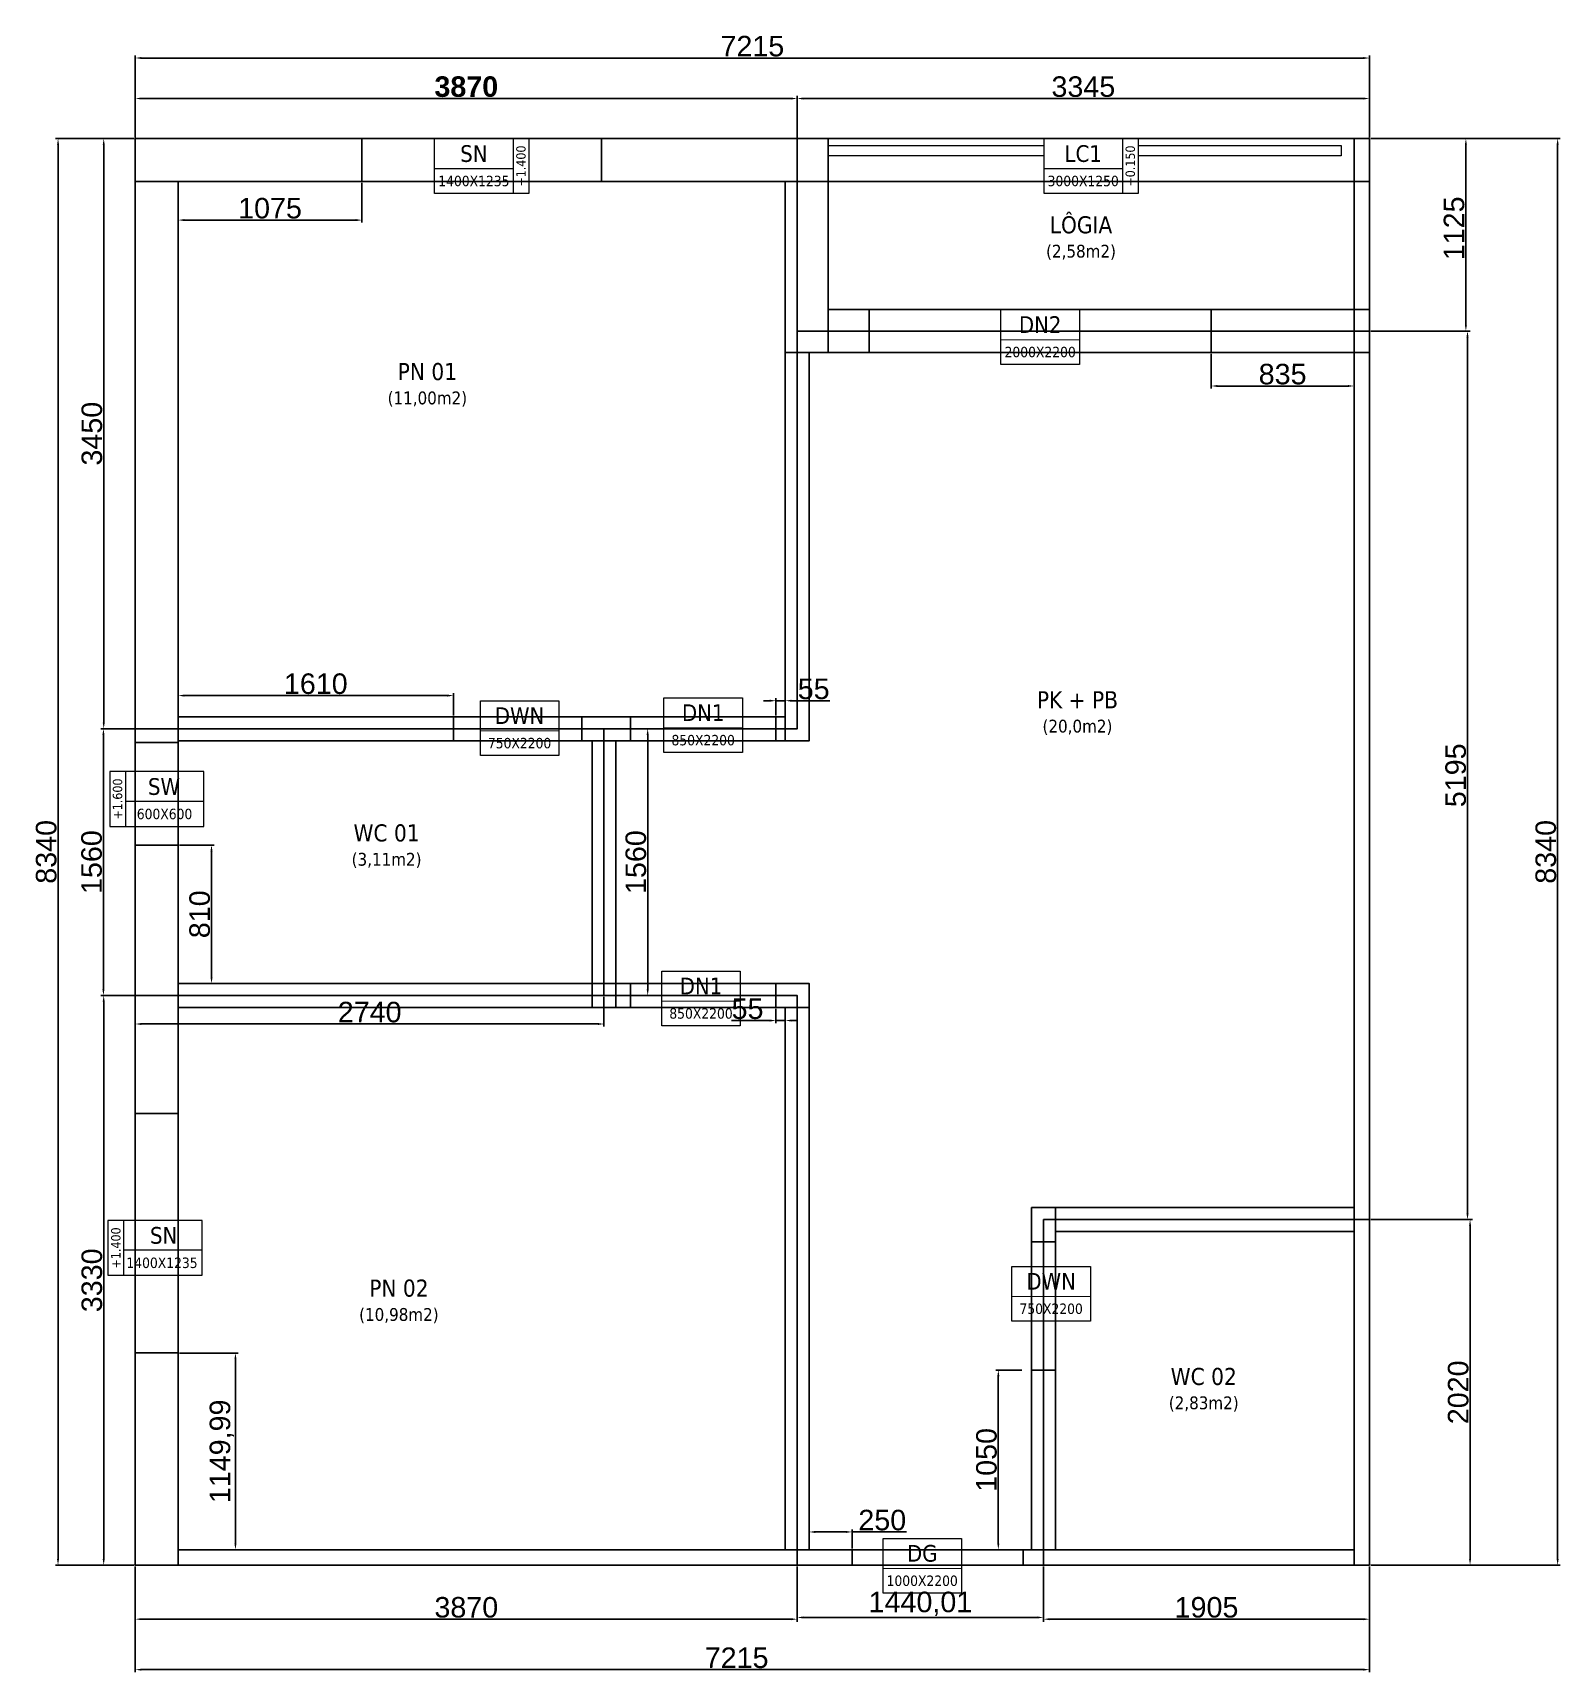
# Model space of a CAD drawing. Header units: millimetres. Extents: x 985 to 9915, y 1800 to 11385.
import ezdxf
from ezdxf.enums import TextEntityAlignment as Align

# ---------------------------------------------------------------- set-up
doc = ezdxf.new("R2010")
doc.units = ezdxf.units.MM
doc.set_wipeout_variables(frame=1)
for name, color, linetype in [('EM_BLOCK_BOUNDARY', 7, 'Continuous'), ('EM_DOOR', 25, 'Continuous'), ('EM_EXTERNAL_WALL_250', 170, 'Continuous'), ('EM_EXTERNAL_WALL_ARABATIC_180', 150, 'Continuous'), ('EM_GLASS_DOOR', 33, 'Continuous'), ('EM_HOLE_AS_WINDOW', 251, 'Continuous'), ('EM_INTERNAL_WALL_140', 91, 'Continuous'), ('EM_ROOM_BOUNDARY', 10, 'Continuous'), ('EM_WINDOW', 4, 'Continuous')]:
    doc.layers.add(name, color=color, linetype=linetype)
for name, color, linetype, lineweight in [('TAC - CUA+LC', 17, 'Continuous', 9), ('TAC - Dim', 250, 'Continuous', 9), ('TAC - Text4', 255, 'Continuous', 30), ('TAC - Thay', 148, 'Continuous', 20)]:
    doc.layers.add(name, color=color, linetype=linetype, lineweight=lineweight)
doc.styles.get("Standard").update_dxf_attribs({"font": 'arial.ttf'})
doc.styles.add('Tahoma', font='tahoma.ttf')
doc.dimstyles.new('ISO-25', dxfattribs={"dimscale": 12, "dimtxt": 10, "dimasz": 3, "dimexe": 1.25, "dimexo": 0.625, "dimtad": 1, "dimtxsty": 'Standard', "dimcen": 2.5, "dimclrt": 7, "dimadec": 0, "dimazin": 0, "dimtfac": 1, "dimtmove": 0, "dimatfit": 3, "dimfxl": 1, "dimarcsym": 0})

# ---------------------------------------------------------------- blocks, each defined once
blk = doc.blocks.new('A$C97ed85b8')
at = {"layer": 'TAC - CUA+LC'}
blk.add_lwpolyline([(0, 1050), (1800, 1050), (1800, 0), (0, 0)], close=True, dxfattribs=at)
blk.add_wipeout([(0, 1050), (1800, 1050), (1800, 0), (0, 0)]).dxf.layer = 'TAC - CUA+LC'
blk.add_lwpolyline([(0, 1050), (1800, 1050), (1800, 0), (0, 0)], close=True, dxfattribs=at)
for points in [[(1500, 1050), (1500, 0)], [(0, 480), (1500, 480)]]:
    blk.add_lwpolyline(points, dxfattribs=at)
blk = doc.blocks.new('*U83')
at = {"color": 4, "ltscale": 50}
blk.add_blockref('A$C97ed85b8', (0, 0), dxfattribs=at)
at = {"layer": 'TAC - CUA+LC', "style": 'Tahoma', "flags": 8}
blk.add_attdef('SYMBOL', text='', height=180, rotation=90, dxfattribs=at).set_placement((1650, 525), align=Align.MIDDLE_CENTER)
for height, p in [(320, (750, 765)), (200, (750, 240))]:
    blk.add_attdef('SYMBOL', text='', height=height, dxfattribs=at).set_placement(p, align=Align.MIDDLE_CENTER)
blk = doc.blocks.new('A$C28b8b265')
at = {"layer": 'TAC - CUA+LC'}
blk.add_lwpolyline([(0, 1050), (1500, 1050), (1500, 0), (0, 0)], close=True, dxfattribs=at)
blk.add_wipeout([(0, 1050), (1500, 1050), (1500, 0), (0, 0)]).dxf.layer = 'TAC - CUA+LC'
blk.add_lwpolyline([(0, 1050), (1500, 1050), (1500, 0), (0, 0)], close=True, dxfattribs=at)
blk.add_lwpolyline([(0, 480), (1500, 475)], dxfattribs=at)
blk = doc.blocks.new('*U84')
at = {"color": 4, "ltscale": 50}
blk.add_blockref('A$C28b8b265', (0, 0), dxfattribs=at)
at = {"layer": 'TAC - CUA+LC', "style": 'Tahoma', "flags": 8}
for height, p in [(320, (750, 765)), (200, (750, 240))]:
    blk.add_attdef('SYMBOL', text='', height=height, dxfattribs=at).set_placement(p, align=Align.MIDDLE_CENTER)
blk = doc.blocks.new('*D85')
at = {"layer": 'Defpoints', "color": 0, "transparency": 16777216}
for p in [(5454.6, 11000.8), (1584.6, 10766.3), (5454.6, 10766.3)]:
    blk.add_point(p, dxfattribs=at)
at = {"layer": 'TAC - Dim', "color": 0, "lineweight": -2, "transparency": 16777216}
for p, q in [((1584.6, 10773.8), (1584.6, 11015.8)), ((1620.6, 11000.8), (5418.6, 11000.8)), ((5454.6, 10773.8), (5454.6, 11015.8))]:
    blk.add_line(p, q, dxfattribs=at)
at = {"layer": 'TAC - Dim', "color": 0, "transparency": 16777216}
for points in [[(1620.6, 11006.8), (1620.6, 10994.8), (1584.6, 11000.8)], [(5418.6, 11006.8), (5418.6, 10994.8), (5454.6, 11000.8)]]:
    blk.add_solid(points, dxfattribs=at)
at = {"layer": 'TAC - Dim', "color": 7, "transparency": 16777216, "insert": (3519.6, 11069.6), "char_height": 120, "attachment_point": 5}
blk.add_mtext('{\\fArial|b1|i0|c0|p34;3870}', dxfattribs=at)
blk = doc.blocks.new('*D86')
at = {"layer": 'Defpoints', "color": 0, "transparency": 16777216}
for p in [(5454.6, 11000.8), (5454.6, 10766.3), (8799.6, 10766.3)]:
    blk.add_point(p, dxfattribs=at)
at = {"layer": 'TAC - Dim', "color": 0, "lineweight": -2, "transparency": 16777216}
for p, q in [((5454.6, 10773.8), (5454.6, 11015.8)), ((8763.6, 11000.8), (5490.6, 11000.8)), ((8799.6, 10773.8), (8799.6, 11015.8))]:
    blk.add_line(p, q, dxfattribs=at)
at = {"layer": 'TAC - Dim', "color": 0, "transparency": 16777216}
for points in [[(5490.6, 11006.8), (5490.6, 10994.8), (5454.6, 11000.8)], [(8763.6, 11006.8), (8763.6, 10994.8), (8799.6, 11000.8)]]:
    blk.add_solid(points, dxfattribs=at)
at = {"layer": 'TAC - Dim', "color": 7, "transparency": 16777216, "insert": (7127.1, 11069.6), "char_height": 120, "attachment_point": 5, "rotation": 0}
blk.add_mtext('3345', dxfattribs=at)
blk = doc.blocks.new('*D87')
at = {"layer": 'Defpoints', "color": 0, "transparency": 16777216}
for p in [(1584.6, 10766.3), (1399.8, 7316.3), (1584.6, 7316.3)]:
    blk.add_point(p, dxfattribs=at)
at = {"layer": 'TAC - Dim', "color": 0, "lineweight": -2, "transparency": 16777216}
for p, q in [((1577.1, 10766.3), (1384.8, 10766.3)), ((1399.8, 10730.3), (1399.8, 7352.3)), ((1577.1, 7316.3), (1384.8, 7316.3))]:
    blk.add_line(p, q, dxfattribs=at)
at = {"layer": 'TAC - Dim', "color": 0, "transparency": 16777216}
for points in [[(1393.8, 10730.3), (1405.8, 10730.3), (1399.8, 10766.3)], [(1393.8, 7352.3), (1405.8, 7352.3), (1399.8, 7316.3)]]:
    blk.add_solid(points, dxfattribs=at)
at = {"layer": 'TAC - Dim', "color": 7, "transparency": 16777216, "insert": (1331, 9041.3), "char_height": 120, "attachment_point": 5, "rotation": 90}
blk.add_mtext('3450', dxfattribs=at)
blk = doc.blocks.new('*D88')
at = {"layer": 'Defpoints', "color": 0, "transparency": 16777216}
for p in [(8799.6, 11237.6), (1584.6, 10766.3), (8799.6, 10766.3)]:
    blk.add_point(p, dxfattribs=at)
at = {"layer": 'TAC - Dim', "color": 0, "lineweight": -2, "transparency": 16777216}
for p, q in [((1584.6, 10773.8), (1584.6, 11252.6)), ((1620.6, 11237.6), (8763.6, 11237.6)), ((8799.6, 10773.8), (8799.6, 11252.6))]:
    blk.add_line(p, q, dxfattribs=at)
at = {"layer": 'TAC - Dim', "color": 0, "transparency": 16777216}
for points in [[(1620.6, 11243.6), (1620.6, 11231.6), (1584.6, 11237.6)], [(8763.6, 11243.6), (8763.6, 11231.6), (8799.6, 11237.6)]]:
    blk.add_solid(points, dxfattribs=at)
at = {"layer": 'TAC - Dim', "color": 7, "transparency": 16777216, "insert": (5192.1, 11306.4), "char_height": 120, "attachment_point": 5}
blk.add_mtext('7215', dxfattribs=at)
blk = doc.blocks.new('*D89')
at = {"layer": 'Defpoints', "color": 0, "transparency": 16777216}
for p in [(1584.6, 7316.3), (1398.1, 5756.3), (1584.6, 5756.3)]:
    blk.add_point(p, dxfattribs=at)
at = {"layer": 'TAC - Dim', "color": 0, "lineweight": -2, "transparency": 16777216}
for p, q in [((1577.1, 7316.3), (1383.1, 7316.3)), ((1398.1, 7280.3), (1398.1, 5792.3)), ((1577.1, 5756.3), (1383.1, 5756.3))]:
    blk.add_line(p, q, dxfattribs=at)
at = {"layer": 'TAC - Dim', "color": 0, "transparency": 16777216}
for points in [[(1392.1, 7280.3), (1404.1, 7280.3), (1398.1, 7316.3)], [(1392.1, 5792.3), (1404.1, 5792.3), (1398.1, 5756.3)]]:
    blk.add_solid(points, dxfattribs=at)
at = {"layer": 'TAC - Dim', "color": 7, "transparency": 16777216, "insert": (1329.3, 6536.3), "char_height": 120, "attachment_point": 5, "rotation": 90}
blk.add_mtext('1560', dxfattribs=at)
blk = doc.blocks.new('*D90')
at = {"layer": 'Defpoints', "color": 0, "transparency": 16777216}
for p in [(1584.6, 5756.3), (1399.7, 2426.3), (1584.6, 2426.3)]:
    blk.add_point(p, dxfattribs=at)
at = {"layer": 'TAC - Dim', "color": 0, "lineweight": -2, "transparency": 16777216}
for p, q in [((1577.1, 5756.3), (1384.7, 5756.3)), ((1399.7, 5720.3), (1399.7, 2462.3)), ((1577.1, 2426.3), (1384.7, 2426.3))]:
    blk.add_line(p, q, dxfattribs=at)
at = {"layer": 'TAC - Dim', "color": 0, "transparency": 16777216}
for points in [[(1393.7, 5720.3), (1405.7, 5720.3), (1399.7, 5756.3)], [(1393.7, 2462.3), (1405.7, 2462.3), (1399.7, 2426.3)]]:
    blk.add_solid(points, dxfattribs=at)
at = {"layer": 'TAC - Dim', "color": 7, "transparency": 16777216, "insert": (1330.9, 4091.3), "char_height": 120, "attachment_point": 5, "rotation": 90}
blk.add_mtext('3330', dxfattribs=at)
blk = doc.blocks.new('*D91')
at = {"layer": 'Defpoints', "color": 0, "transparency": 16777216}
for p in [(1132.7, 10766.3), (1584.6, 10766.3), (1584.6, 2426.3)]:
    blk.add_point(p, dxfattribs=at)
at = {"layer": 'TAC - Dim', "color": 0, "lineweight": -2, "transparency": 16777216}
for p, q in [((1577.1, 10766.3), (1117.7, 10766.3)), ((1132.7, 2462.3), (1132.7, 10730.3)), ((1577.1, 2426.3), (1117.7, 2426.3))]:
    blk.add_line(p, q, dxfattribs=at)
at = {"layer": 'TAC - Dim', "color": 0, "transparency": 16777216}
for points in [[(1126.7, 10730.3), (1138.7, 10730.3), (1132.7, 10766.3)], [(1126.7, 2462.3), (1138.7, 2462.3), (1132.7, 2426.3)]]:
    blk.add_solid(points, dxfattribs=at)
at = {"layer": 'TAC - Dim', "color": 7, "transparency": 16777216, "insert": (1063.9, 6596.3), "char_height": 120, "attachment_point": 5, "rotation": 90}
blk.add_mtext('8340', dxfattribs=at)
blk = doc.blocks.new('*D97')
at = {"layer": 'Defpoints', "color": 0, "transparency": 16777216}
for p in [(8889.6, 9641.3), (9372.9, 9641.3), (8889.6, 4446.3)]:
    blk.add_point(p, dxfattribs=at)
at = {"layer": 'TAC - Dim', "color": 0, "lineweight": -2, "transparency": 16777216}
for p, q in [((8897.1, 9641.3), (9387.9, 9641.3)), ((9372.9, 4482.3), (9372.9, 9605.3)), ((8897.1, 4446.3), (9387.9, 4446.3))]:
    blk.add_line(p, q, dxfattribs=at)
at = {"layer": 'TAC - Dim', "color": 0, "transparency": 16777216}
for points in [[(9366.9, 9605.3), (9378.9, 9605.3), (9372.9, 9641.3)], [(9366.9, 4482.3), (9378.9, 4482.3), (9372.9, 4446.3)]]:
    blk.add_solid(points, dxfattribs=at)
at = {"layer": 'TAC - Dim', "color": 7, "transparency": 16777216, "insert": (9304.2, 7043.8), "char_height": 120, "attachment_point": 5, "rotation": 90}
blk.add_mtext('5195', dxfattribs=at)
blk = doc.blocks.new('*D98')
at = {"layer": 'Defpoints', "color": 0, "transparency": 16777216}
for p in [(8799.6, 10766.3), (9363.5, 10766.3), (8799.6, 9641.3)]:
    blk.add_point(p, dxfattribs=at)
at = {"layer": 'TAC - Dim', "color": 0, "lineweight": -2, "transparency": 16777216}
for p, q in [((8807.1, 10766.3), (9378.5, 10766.3)), ((9363.5, 9677.3), (9363.5, 10730.3)), ((8807.1, 9641.3), (9378.5, 9641.3))]:
    blk.add_line(p, q, dxfattribs=at)
at = {"layer": 'TAC - Dim', "color": 0, "transparency": 16777216}
for points in [[(9357.5, 10730.3), (9369.5, 10730.3), (9363.5, 10766.3)], [(9357.5, 9677.3), (9369.5, 9677.3), (9363.5, 9641.3)]]:
    blk.add_solid(points, dxfattribs=at)
at = {"layer": 'TAC - Dim', "color": 7, "transparency": 16777216, "insert": (9294.7, 10241.7), "char_height": 120, "attachment_point": 5, "rotation": 90}
blk.add_mtext('1125', dxfattribs=at)
blk = doc.blocks.new('*D100')
at = {"layer": 'Defpoints', "color": 0, "transparency": 16777216}
for p in [(1584.6, 2426.3), (8799.6, 2426.3), (8799.6, 1815)]:
    blk.add_point(p, dxfattribs=at)
at = {"layer": 'TAC - Dim', "color": 0, "lineweight": -2, "transparency": 16777216}
for p, q in [((1584.6, 2418.8), (1584.6, 1800)), ((8799.6, 2418.8), (8799.6, 1800)), ((1620.6, 1815), (8763.6, 1815))]:
    blk.add_line(p, q, dxfattribs=at)
at = {"layer": 'TAC - Dim', "color": 0, "transparency": 16777216}
for points in [[(1620.6, 1821), (1620.6, 1809), (1584.6, 1815)], [(8763.6, 1821), (8763.6, 1809), (8799.6, 1815)]]:
    blk.add_solid(points, dxfattribs=at)
at = {"layer": 'TAC - Dim', "color": 7, "transparency": 16777216, "insert": (5100, 1883.8), "char_height": 120, "attachment_point": 5}
blk.add_mtext('7215', dxfattribs=at)
blk = doc.blocks.new('*D101')
at = {"layer": 'Defpoints', "color": 0, "transparency": 16777216}
for p in [(1584.6, 2426.3), (5454.6, 2426.3), (5454.6, 2110)]:
    blk.add_point(p, dxfattribs=at)
at = {"layer": 'TAC - Dim', "color": 0, "lineweight": -2, "transparency": 16777216}
for p, q in [((1584.6, 2418.8), (1584.6, 2095)), ((5454.6, 2418.8), (5454.6, 2095)), ((1620.6, 2110), (5418.6, 2110))]:
    blk.add_line(p, q, dxfattribs=at)
at = {"layer": 'TAC - Dim', "color": 0, "transparency": 16777216}
for points in [[(1620.6, 2116), (1620.6, 2104), (1584.6, 2110)], [(5418.6, 2116), (5418.6, 2104), (5454.6, 2110)]]:
    blk.add_solid(points, dxfattribs=at)
at = {"layer": 'TAC - Dim', "color": 7, "transparency": 16777216, "insert": (3519.6, 2178.8), "char_height": 120, "attachment_point": 5}
blk.add_mtext('3870', dxfattribs=at)
blk = doc.blocks.new('*D102')
at = {"layer": 'Defpoints', "color": 0, "transparency": 16777216}
for p in [(5454.6, 2426.3), (6894.6, 2426.3), (6894.6, 2120)]:
    blk.add_point(p, dxfattribs=at)
at = {"layer": 'TAC - Dim', "color": 0, "lineweight": -2, "transparency": 16777216}
for p, q in [((5454.6, 2418.8), (5454.6, 2105)), ((6894.6, 2418.8), (6894.6, 2105)), ((5490.6, 2120), (6858.6, 2120))]:
    blk.add_line(p, q, dxfattribs=at)
at = {"layer": 'TAC - Dim', "color": 0, "transparency": 16777216}
for points in [[(5490.6, 2126), (5490.6, 2114), (5454.6, 2120)], [(6858.6, 2126), (6858.6, 2114), (6894.6, 2120)]]:
    blk.add_solid(points, dxfattribs=at)
at = {"layer": 'TAC - Dim', "color": 7, "transparency": 16777216, "insert": (6174.6, 2199.6), "char_height": 120, "attachment_point": 5, "rotation": 0.0004}
blk.add_mtext('1440,01', dxfattribs=at)
blk = doc.blocks.new('*D103')
at = {"layer": 'Defpoints', "color": 0, "transparency": 16777216}
for p in [(6894.6, 2426.3), (8799.6, 2426.3), (8799.6, 2110)]:
    blk.add_point(p, dxfattribs=at)
at = {"layer": 'TAC - Dim', "color": 0, "lineweight": -2, "transparency": 16777216}
for p, q in [((6894.6, 2418.8), (6894.6, 2095)), ((8799.6, 2418.8), (8799.6, 2095)), ((6930.6, 2110), (8763.6, 2110))]:
    blk.add_line(p, q, dxfattribs=at)
at = {"layer": 'TAC - Dim', "color": 0, "transparency": 16777216}
for points in [[(6930.6, 2116), (6930.6, 2104), (6894.6, 2110)], [(8763.6, 2116), (8763.6, 2104), (8799.6, 2110)]]:
    blk.add_solid(points, dxfattribs=at)
at = {"layer": 'TAC - Dim', "color": 7, "transparency": 16777216, "insert": (7847.1, 2178.8), "char_height": 120, "attachment_point": 5}
blk.add_mtext('1905', dxfattribs=at)
blk = doc.blocks.new('*D104')
at = {"layer": 'Defpoints', "color": 0, "transparency": 16777216}
for p in [(1584.6, 5756.3), (4324.6, 5756.3), (4324.6, 5590)]:
    blk.add_point(p, dxfattribs=at)
at = {"layer": 'TAC - Dim', "color": 0, "lineweight": -2, "transparency": 16777216}
for p, q in [((1584.6, 5748.8), (1584.6, 5575)), ((4324.6, 5748.8), (4324.6, 5575)), ((1620.6, 5590), (4288.6, 5590))]:
    blk.add_line(p, q, dxfattribs=at)
at = {"layer": 'TAC - Dim', "color": 0, "transparency": 16777216}
for points in [[(1620.6, 5596), (1620.6, 5584), (1584.6, 5590)], [(4288.6, 5596), (4288.6, 5584), (4324.6, 5590)]]:
    blk.add_solid(points, dxfattribs=at)
at = {"layer": 'TAC - Dim', "color": 7, "transparency": 16777216, "insert": (2954.6, 5658.8), "char_height": 120, "attachment_point": 5}
blk.add_mtext('2740', dxfattribs=at)
blk = doc.blocks.new('*D105')
at = {"layer": 'Defpoints', "color": 0, "transparency": 16777216}
for p in [(4330, 7316.3), (4330, 5756.3), (4580, 5756.3)]:
    blk.add_point(p, dxfattribs=at)
at = {"layer": 'TAC - Dim', "color": 0, "lineweight": -2, "transparency": 16777216}
for p, q in [((4337.5, 7316.3), (4595, 7316.3)), ((4580, 7280.3), (4580, 5792.3)), ((4337.5, 5756.3), (4595, 5756.3))]:
    blk.add_line(p, q, dxfattribs=at)
at = {"layer": 'TAC - Dim', "color": 0, "transparency": 16777216}
for points in [[(4574, 7280.3), (4586, 7280.3), (4580, 7316.3)], [(4574, 5792.3), (4586, 5792.3), (4580, 5756.3)]]:
    blk.add_solid(points, dxfattribs=at)
at = {"layer": 'TAC - Dim', "color": 7, "transparency": 16777216, "insert": (4511.2, 6536.3), "char_height": 120, "attachment_point": 5, "rotation": 90}
blk.add_mtext('1560', dxfattribs=at)
blk = doc.blocks.new('*D106')
at = {"layer": 'Defpoints', "color": 0, "transparency": 16777216}
for p in [(1834.6, 6636.3), (1834.6, 5826.3), (2030, 5826.3)]:
    blk.add_point(p, dxfattribs=at)
at = {"layer": 'TAC - Dim', "color": 0, "lineweight": -2, "transparency": 16777216}
for p, q in [((1842.1, 6636.3), (2045, 6636.3)), ((2030, 6600.3), (2030, 5862.3)), ((1842.1, 5826.3), (2045, 5826.3))]:
    blk.add_line(p, q, dxfattribs=at)
at = {"layer": 'TAC - Dim', "color": 0, "transparency": 16777216}
for points in [[(2024, 6600.3), (2036, 6600.3), (2030, 6636.3)], [(2024, 5862.3), (2036, 5862.3), (2030, 5826.3)]]:
    blk.add_solid(points, dxfattribs=at)
at = {"layer": 'TAC - Dim', "color": 7, "transparency": 16777216, "insert": (1961.2, 6231.3), "char_height": 120, "attachment_point": 5, "rotation": 90}
blk.add_mtext('810', dxfattribs=at)
blk = doc.blocks.new('*D107')
at = {"layer": 'Defpoints', "color": 0, "transparency": 16777216}
for p in [(1834.6, 10516.3), (2909.6, 10516.3), (1834.6, 10290)]:
    blk.add_point(p, dxfattribs=at)
at = {"layer": 'TAC - Dim', "color": 0, "lineweight": -2, "transparency": 16777216}
for p, q in [((1834.6, 10508.8), (1834.6, 10275)), ((2909.6, 10508.8), (2909.6, 10275)), ((2873.6, 10290), (1870.6, 10290))]:
    blk.add_line(p, q, dxfattribs=at)
at = {"layer": 'TAC - Dim', "color": 0, "transparency": 16777216}
for points in [[(1870.6, 10296), (1870.6, 10284), (1834.6, 10290)], [(2873.6, 10296), (2873.6, 10284), (2909.6, 10290)]]:
    blk.add_solid(points, dxfattribs=at)
at = {"layer": 'TAC - Dim', "color": 7, "transparency": 16777216, "insert": (2372.1, 10358.8), "char_height": 120, "attachment_point": 5}
blk.add_mtext('1075', dxfattribs=at)
blk = doc.blocks.new('*D108')
at = {"layer": 'Defpoints', "color": 0, "transparency": 16777216}
for p in [(7874.6, 9516.3), (8709.6, 9516.3), (8709.6, 9320)]:
    blk.add_point(p, dxfattribs=at)
at = {"layer": 'TAC - Dim', "color": 0, "lineweight": -2, "transparency": 16777216}
for p, q in [((7874.6, 9508.8), (7874.6, 9305)), ((8709.6, 9508.8), (8709.6, 9305)), ((7910.6, 9320), (8673.6, 9320))]:
    blk.add_line(p, q, dxfattribs=at)
at = {"layer": 'TAC - Dim', "color": 0, "transparency": 16777216}
for points in [[(7910.6, 9326), (7910.6, 9314), (7874.6, 9320)], [(8673.6, 9326), (8673.6, 9314), (8709.6, 9320)]]:
    blk.add_solid(points, dxfattribs=at)
at = {"layer": 'TAC - Dim', "color": 7, "transparency": 16777216, "insert": (8292.1, 9388.8), "char_height": 120, "attachment_point": 5}
blk.add_mtext('835', dxfattribs=at)
blk = doc.blocks.new('*D109')
at = {"layer": 'Defpoints', "color": 0, "transparency": 16777216}
for p in [(5384.6, 7480), (5329.6, 7386.3), (5384.6, 7386.3)]:
    blk.add_point(p, dxfattribs=at)
at = {"layer": 'TAC - Dim', "color": 0, "lineweight": -2, "transparency": 16777216}
for p, q in [((5293.6, 7480), (5257.6, 7480)), ((5329.6, 7393.8), (5329.6, 7495)), ((5329.6, 7480), (5384.6, 7480)), ((5384.6, 7393.8), (5384.6, 7495)), ((5420.6, 7480), (5644.4, 7480))]:
    blk.add_line(p, q, dxfattribs=at)
at = {"layer": 'TAC - Dim', "color": 0, "transparency": 16777216}
for points in [[(5293.6, 7486), (5293.6, 7474), (5329.6, 7480)], [(5420.6, 7486), (5420.6, 7474), (5384.6, 7480)]]:
    blk.add_solid(points, dxfattribs=at)
at = {"layer": 'TAC - Dim', "color": 7, "transparency": 16777216, "insert": (5550.5, 7548.5), "char_height": 120, "attachment_point": 5}
blk.add_mtext('55', dxfattribs=at)
blk = doc.blocks.new('*D110')
at = {"layer": 'Defpoints', "color": 0, "transparency": 16777216}
for p in [(3444.6, 7510), (1834.6, 7386.3), (3444.6, 7386.3)]:
    blk.add_point(p, dxfattribs=at)
at = {"layer": 'TAC - Dim', "color": 0, "lineweight": -2, "transparency": 16777216}
for p, q in [((1834.6, 7393.8), (1834.6, 7525)), ((1870.6, 7510), (3408.6, 7510)), ((3444.6, 7393.8), (3444.6, 7525))]:
    blk.add_line(p, q, dxfattribs=at)
at = {"layer": 'TAC - Dim', "color": 0, "transparency": 16777216}
for points in [[(1870.6, 7516), (1870.6, 7504), (1834.6, 7510)], [(3408.6, 7516), (3408.6, 7504), (3444.6, 7510)]]:
    blk.add_solid(points, dxfattribs=at)
at = {"layer": 'TAC - Dim', "color": 7, "transparency": 16777216, "insert": (2639.6, 7578.8), "char_height": 120, "attachment_point": 5}
blk.add_mtext('1610', dxfattribs=at)
blk = doc.blocks.new('*D111')
at = {"layer": 'Defpoints', "color": 0, "transparency": 16777216}
for p in [(5329.6, 5686.3), (5384.6, 5686.3), (5329.6, 5610)]:
    blk.add_point(p, dxfattribs=at)
at = {"layer": 'TAC - Dim', "color": 0, "lineweight": -2, "transparency": 16777216}
for p, q in [((5329.6, 5678.8), (5329.6, 5595)), ((5384.6, 5678.8), (5384.6, 5595)), ((5293.6, 5610), (5069.8, 5610)), ((5384.6, 5610), (5329.6, 5610)), ((5420.6, 5610), (5456.6, 5610))]:
    blk.add_line(p, q, dxfattribs=at)
at = {"layer": 'TAC - Dim', "color": 0, "transparency": 16777216}
for points in [[(5293.6, 5616), (5293.6, 5604), (5329.6, 5610)], [(5420.6, 5616), (5420.6, 5604), (5384.6, 5610)]]:
    blk.add_solid(points, dxfattribs=at)
at = {"layer": 'TAC - Dim', "color": 7, "transparency": 16777216, "insert": (5163.7, 5678.5), "char_height": 120, "attachment_point": 5}
blk.add_mtext('55', dxfattribs=at)
blk = doc.blocks.new('*D112')
at = {"layer": 'Defpoints', "color": 0, "transparency": 16777216}
for p in [(5774.6, 2620), (5524.6, 2516.3), (5774.6, 2516.3)]:
    blk.add_point(p, dxfattribs=at)
at = {"layer": 'TAC - Dim', "color": 0, "lineweight": -2, "transparency": 16777216}
for p, q in [((5524.6, 2523.8), (5524.6, 2635)), ((5560.6, 2620), (5738.6, 2620)), ((5774.6, 2523.8), (5774.6, 2635)), ((5774.6, 2620), (6092.4, 2620))]:
    blk.add_line(p, q, dxfattribs=at)
at = {"layer": 'TAC - Dim', "color": 0, "transparency": 16777216}
for points in [[(5560.6, 2626), (5560.6, 2614), (5524.6, 2620)], [(5738.6, 2626), (5738.6, 2614), (5774.6, 2620)]]:
    blk.add_solid(points, dxfattribs=at)
at = {"layer": 'TAC - Dim', "color": 7, "transparency": 16777216, "insert": (5951.5, 2688.8), "char_height": 120, "attachment_point": 5}
blk.add_mtext('250', dxfattribs=at)
blk = doc.blocks.new('*D113')
at = {"layer": 'Defpoints', "color": 0, "transparency": 16777216}
for p in [(6630, 3566.3), (6774.6, 3566.3), (6774.6, 2516.3)]:
    blk.add_point(p, dxfattribs=at)
at = {"layer": 'TAC - Dim', "color": 0, "lineweight": -2, "transparency": 16777216}
for p, q in [((6767.1, 3566.3), (6615, 3566.3)), ((6630, 2552.3), (6630, 3530.3)), ((6767.1, 2516.3), (6615, 2516.3))]:
    blk.add_line(p, q, dxfattribs=at)
at = {"layer": 'TAC - Dim', "color": 0, "transparency": 16777216}
for points in [[(6624, 3530.3), (6636, 3530.3), (6630, 3566.3)], [(6624, 2552.3), (6636, 2552.3), (6630, 2516.3)]]:
    blk.add_solid(points, dxfattribs=at)
at = {"layer": 'TAC - Dim', "color": 7, "transparency": 16777216, "insert": (6561.2, 3041.3), "char_height": 120, "attachment_point": 5, "rotation": 90}
blk.add_mtext('1050', dxfattribs=at)
blk = doc.blocks.new('*D115')
at = {"layer": 'Defpoints', "color": 0, "transparency": 16777216}
for p in [(1834.6, 3666.3), (2170, 3666.3), (1834.6, 2516.3)]:
    blk.add_point(p, dxfattribs=at)
at = {"layer": 'TAC - Dim', "color": 0, "lineweight": -2, "transparency": 16777216}
for p, q in [((1842.1, 3666.3), (2185, 3666.3)), ((2170, 2552.3), (2170, 3630.3)), ((1842.1, 2516.3), (2185, 2516.3))]:
    blk.add_line(p, q, dxfattribs=at)
at = {"layer": 'TAC - Dim', "color": 0, "transparency": 16777216}
for points in [[(2164, 3630.3), (2176, 3630.3), (2170, 3666.3)], [(2164, 2552.3), (2176, 2552.3), (2170, 2516.3)]]:
    blk.add_solid(points, dxfattribs=at)
at = {"layer": 'TAC - Dim', "color": 7, "transparency": 16777216, "insert": (2090.4, 3091.3), "char_height": 120, "attachment_point": 5, "rotation": 90}
blk.add_mtext('1149,99', dxfattribs=at)
blk = doc.blocks.new('*D116')
at = {"layer": 'Defpoints', "color": 0, "transparency": 16777216}
for p in [(8799.6, 4446.3), (9387.9, 4446.3), (8799.6, 2426.3)]:
    blk.add_point(p, dxfattribs=at)
at = {"layer": 'TAC - Dim', "color": 0, "lineweight": -2, "transparency": 16777216}
for p, q in [((8807.1, 4446.3), (9402.9, 4446.3)), ((9387.9, 2462.3), (9387.9, 4410.3)), ((8807.1, 2426.3), (9402.9, 2426.3))]:
    blk.add_line(p, q, dxfattribs=at)
at = {"layer": 'TAC - Dim', "color": 0, "transparency": 16777216}
for points in [[(9381.9, 4410.3), (9393.9, 4410.3), (9387.9, 4446.3)], [(9381.9, 2462.3), (9393.9, 2462.3), (9387.9, 2426.3)]]:
    blk.add_solid(points, dxfattribs=at)
at = {"layer": 'TAC - Dim', "color": 7, "transparency": 16777216, "insert": (9319.2, 3436.3), "char_height": 120, "attachment_point": 5, "rotation": 90}
blk.add_mtext('2020', dxfattribs=at)
blk = doc.blocks.new('*D117')
at = {"layer": 'Defpoints', "color": 0, "transparency": 16777216}
for p in [(8799.6, 10766.3), (8799.6, 2426.3), (9900, 2426.3)]:
    blk.add_point(p, dxfattribs=at)
at = {"layer": 'TAC - Dim', "color": 0, "lineweight": -2, "transparency": 16777216}
for p, q in [((8807.1, 10766.3), (9915, 10766.3)), ((9900, 10730.3), (9900, 2462.3)), ((8807.1, 2426.3), (9915, 2426.3))]:
    blk.add_line(p, q, dxfattribs=at)
at = {"layer": 'TAC - Dim', "color": 0, "transparency": 16777216}
for points in [[(9894, 10730.3), (9906, 10730.3), (9900, 10766.3)], [(9894, 2462.3), (9906, 2462.3), (9900, 2426.3)]]:
    blk.add_solid(points, dxfattribs=at)
at = {"layer": 'TAC - Dim', "color": 7, "transparency": 16777216, "insert": (9831.2, 6596.3), "char_height": 120, "attachment_point": 5, "rotation": 90}
blk.add_mtext('8340', dxfattribs=at)

msp = doc.modelspace()

# ---------------------------------------------------------------- linework, layer by layer
at = {"layer": 'EM_EXTERNAL_WALL_250'}
msp.add_lwpolyline([(5634.604, 10516.335), (5634.604, 9516.335), (5384.604, 9516.335), (5384.604, 10516.335), (5634.604, 10516.335)], dxfattribs=at)
at = {"layer": 'EM_EXTERNAL_WALL_ARABATIC_180'}
msp.add_lwpolyline([(8799.604, 10766.335), (8709.604, 10766.335), (8709.604, 2426.335), (8799.604, 2426.335), (8799.604, 10766.335)], dxfattribs=at)
at = {"layer": 'EM_INTERNAL_WALL_140'}
for points in [[(5384.604, 9516.335), (5524.604, 9516.335), (5524.604, 7246.335), (5384.604, 7246.335), (5384.604, 9516.335)], [(4394.604, 7246.335), (4254.604, 7246.335), (4254.604, 5686.335), (4394.604, 5686.335), (4394.604, 7246.335)], [(5524.604, 5686.335), (5384.604, 5686.335), (5384.604, 2516.335), (5524.604, 2516.335), (5524.604, 5686.335)], [(6964.604, 4516.335), (8709.604, 4516.335), (8709.604, 4376.335), (6964.604, 4376.335), (6964.604, 4516.335)]]:
    msp.add_lwpolyline(points, dxfattribs=at)
at = {"layer": 'TAC - Thay', "ltscale": 20}
msp.add_lwpolyline([(5634.604, 10726.335), (8634.604, 10726.335), (8634.604, 10666.335), (5634.604, 10666.335)], close=True, dxfattribs=at)

# ---------------------------------------------------------------- block references
at = {"color": 4}
ref = msp.add_blockref('*U83', (3334.604, 10445.502), dxfattribs=dict(at, xscale=0.3055555555555556, yscale=0.3055555555555556, zscale=0.3055555555555556))
ref.add_attrib('SYMBOL', '1400X1235', dxfattribs={"layer": 'TAC - CUA+LC', "height": 61.1111, "style": 'Tahoma'}).set_placement((3563.771, 10518.773), align=Align.MIDDLE_CENTER)
ref.add_attrib('SYMBOL', '+1.400', dxfattribs={"layer": 'TAC - CUA+LC', "height": 55, "rotation": 90, "style": 'Tahoma'}).set_placement((3838.771, 10605.918), align=Align.MIDDLE_CENTER)
ref.add_attrib('SYMBOL', 'SN', dxfattribs={"layer": 'TAC - CUA+LC', "color": 5, "height": 97.7778, "style": 'Tahoma'}).set_placement((3563.771, 10679.19), align=Align.MIDDLE_CENTER)
ref = msp.add_blockref('*U84', (6645.437, 9445.502), dxfattribs=dict(at, xscale=0.3055555555555556, yscale=0.3055555555555556, zscale=0.3055555555555556))
ref.add_attrib('SYMBOL', '2000X2200', dxfattribs={"layer": 'TAC - CUA+LC', "height": 61.1111, "style": 'Tahoma'}).set_placement((6874.604, 9518.773), align=Align.MIDDLE_CENTER)
ref.add_attrib('SYMBOL', 'DN2', dxfattribs={"layer": 'TAC - CUA+LC', "color": 2, "height": 97.7778, "style": 'Tahoma'}).set_placement((6874.604, 9679.19), align=Align.MIDDLE_CENTER)
ref = msp.add_blockref('*U84', (3601.94, 7158.97), dxfattribs=dict(at, xscale=0.3055555555555556, yscale=0.3055555555555556, zscale=0.3055555555555556))
ref.add_attrib('SYMBOL', '750X2200', dxfattribs={"layer": 'TAC - CUA+LC', "height": 61.1111, "style": 'Tahoma'}).set_placement((3831.107, 7232.241), align=Align.MIDDLE_CENTER)
ref.add_attrib('SYMBOL', 'DWN', dxfattribs={"layer": 'TAC - CUA+LC', "color": 6, "height": 97.7778, "style": 'Tahoma'}).set_placement((3831.107, 7392.658), align=Align.MIDDLE_CENTER)
ref = msp.add_blockref('*U84', (4675.329, 7176.306), dxfattribs=dict(at, xscale=0.3055555555555556, yscale=0.3055555555555556, zscale=0.3055555555555556))
ref.add_attrib('SYMBOL', '850X2200', dxfattribs={"layer": 'TAC - CUA+LC', "height": 61.1111, "style": 'Tahoma'}).set_placement((4904.496, 7249.578), align=Align.MIDDLE_CENTER)
ref.add_attrib('SYMBOL', 'DN1', dxfattribs={"layer": 'TAC - CUA+LC', "color": 1, "height": 97.7778, "style": 'Tahoma'}).set_placement((4904.496, 7409.995), align=Align.MIDDLE_CENTER)
ref = msp.add_blockref('*U83', (1984.604, 6744.653), dxfattribs=dict(at, xscale=-0.3055555555555556, yscale=0.3055555555555556, zscale=0.3055555555555556))
ref.add_attrib('SYMBOL', '600X600', dxfattribs={"layer": 'TAC - CUA+LC', "height": 61.1111, "style": 'Tahoma'}).set_placement((1755.355, 6817.925), align=Align.MIDDLE_CENTER)
ref.add_attrib('SYMBOL', '+1.600', dxfattribs={"layer": 'TAC - CUA+LC', "height": 55, "rotation": 90, "style": 'Tahoma'}).set_placement((1480.4, 6905.069), align=Align.MIDDLE_CENTER)
ref.add_attrib('SYMBOL', 'SW', dxfattribs={"layer": 'TAC - CUA+LC', "color": 94, "height": 97.7778, "style": 'Tahoma'}).set_placement((1752.088, 6978.341), align=Align.MIDDLE_CENTER)
ref = msp.add_blockref('*U84', (4662.544, 5578.336), dxfattribs=dict(at, xscale=0.3055555555555556, yscale=0.3055555555555556, zscale=0.3055555555555556))
ref.add_attrib('SYMBOL', '850X2200', dxfattribs={"layer": 'TAC - CUA+LC', "height": 61.1111, "style": 'Tahoma'}).set_placement((4891.71, 5651.608), align=Align.MIDDLE_CENTER)
ref.add_attrib('SYMBOL', 'DN1', dxfattribs={"layer": 'TAC - CUA+LC', "color": 1, "height": 97.7778, "style": 'Tahoma'}).set_placement((4891.71, 5812.025), align=Align.MIDDLE_CENTER)
ref = msp.add_blockref('*U83', (1974.604, 4120.502), dxfattribs=dict(at, xscale=-0.3055555555555556, yscale=0.3055555555555556, zscale=0.3055555555555556))
ref.add_attrib('SYMBOL', '1400X1235', dxfattribs={"layer": 'TAC - CUA+LC', "height": 61.1111, "style": 'Tahoma'}).set_placement((1740.553, 4193.773), align=Align.MIDDLE_CENTER)
ref.add_attrib('SYMBOL', '+1.400', dxfattribs={"layer": 'TAC - CUA+LC', "height": 55, "rotation": 90, "style": 'Tahoma'}).set_placement((1470.4, 4280.918), align=Align.MIDDLE_CENTER)
ref.add_attrib('SYMBOL', 'SN', dxfattribs={"layer": 'TAC - CUA+LC', "color": 5, "height": 97.7778, "style": 'Tahoma'}).set_placement((1750.297, 4354.19), align=Align.MIDDLE_CENTER)
ref = msp.add_blockref('*U84', (6709.616, 3851.906), dxfattribs=dict(at, xscale=0.3055555555555556, yscale=0.3055555555555556, zscale=0.3055555555555556))
ref.add_attrib('SYMBOL', '750X2200', dxfattribs={"layer": 'TAC - CUA+LC', "height": 61.1111, "style": 'Tahoma'}).set_placement((6938.782, 3925.178), align=Align.MIDDLE_CENTER)
ref.add_attrib('SYMBOL', 'DWN', dxfattribs={"layer": 'TAC - CUA+LC', "color": 6, "height": 97.7778, "style": 'Tahoma'}).set_placement((6938.782, 4085.594), align=Align.MIDDLE_CENTER)
ref = msp.add_blockref('*U84', (5955.871, 2261.619), dxfattribs=dict(at, xscale=0.3055555555555556, yscale=0.3055555555555556, zscale=0.3055555555555556))
ref.add_attrib('SYMBOL', '1000X2200', dxfattribs={"layer": 'TAC - CUA+LC', "height": 61.1111, "style": 'Tahoma'}).set_placement((6185.038, 2334.891), align=Align.MIDDLE_CENTER)
ref.add_attrib('SYMBOL', 'DG', dxfattribs={"layer": 'TAC - CUA+LC', "color": 158, "height": 97.7778, "style": 'Tahoma'}).set_placement((6185.038, 2495.308), align=Align.MIDDLE_CENTER)

# ---------------------------------------------------------------- texts
at = {"layer": 'TAC - Text4', "color": 14, "ltscale": 50, "char_height": 100, "width": 783.36095, "attachment_point": 2, "style": 'Tahoma'}
for s, insert in [('\\pxqc;LÔGIA \\P{\\H0.75x;(2,58m2)}', (7113.398, 10312.605)), ('\\pxqc;PN 01 \\P{\\H0.75x;(11,00m2)}', (3291.933, 9454.596)), ('\\pxqc;PK + PB \\P{\\H0.75x;(20,0m2)}', (7092.525, 7535.695)), ('\\pxqc;WC 01 \\P{\\H0.75x;(3,11m2)}', (3053.484, 6757.217)), ('\\pxqc;PN 02 \\P{\\H0.75x;(10,98m2)}', (3125.383, 4095.778)), ('\\pxqc;WC 02 \\P{\\H0.75x;(2,83m2)}', (7830.882, 3579.191))]:
    msp.add_mtext(s, dxfattribs=dict(at, insert=insert))

# ---------------------------------------------------------------- dimensions: what is measured, and where the dimension line sits
at = {"layer": 'TAC - Dim'}
for p1, p2, distance, picture, middle in [((1584.604, 10766.335), (1584.604, 7316.335), -184.816, '*D87', (1330.979, 9041.335)), ((2909.604, 10516.335), (1834.604, 10516.335), 226.335, '*D107', (2372.104, 10358.769)), ((7874.604, 9516.335), (8709.604, 9516.335), -196.335, '*D108', (8292.104, 9388.81)), ((1834.604, 7386.335), (3444.604, 7386.335), 123.665, '*D110', (2639.604, 7578.769)), ((5329.604, 7386.335), (5384.604, 7386.335), 93.665, '*D109', (5550.502, 7548.523)), ((4330, 7316.335), (4330, 5756.335), 250, '*D105', (4511.231, 6536.335)), ((1834.604, 6636.335), (1834.604, 5826.335), 195.396, '*D106', (1961.231, 6231.335)), ((1584.604, 5756.335), (4324.604, 5756.335), -166.335, '*D104', (2954.604, 5658.769)), ((8799.604, 2426.335), (8799.604, 4446.335), -588.325, '*D116', (9319.161, 3436.335)), ((6774.604, 2516.335), (6774.604, 3566.335), 144.604, '*D113', (6561.231, 3041.335))]:
    dim = msp.add_aligned_dim(p1=p1, p2=p2, distance=distance, dimstyle='ISO-25', dxfattribs=at)
    dim.commit()
    dim.dimension.update_dxf_attribs({"geometry": picture, "text_midpoint": middle})
for base, p1, p2, angle, picture, middle in [((9363.496, 10766.335), (8799.604, 9641.335), (8799.604, 10766.335), 90, '*D98', (9363.496, 10241.746)), ((9900, 2426.335), (8799.604, 10766.335), (8799.604, 2426.335), 270, '*D117', (9900, 6596.335)), ((9372.929, 9641.335), (8889.604, 4446.335), (8889.604, 9641.335), 90, '*D97', (9372.929, 7043.835)), ((2170, 3666.329), (1834.604, 2516.335), (1834.604, 3666.329), 90, '*D115', (2170, 3091.332)), ((5454.604, 2110), (1584.604, 2426.335), (5454.604, 2426.335), 360, '*D101', (3519.604, 2110)), ((8799.604, 2110), (6894.604, 2426.335), (8799.604, 2426.335), 360, '*D103', (7847.104, 2110))]:
    dim = msp.add_linear_dim(base=base, p1=p1, p2=p2, angle=angle, dimstyle='ISO-25', dxfattribs=at)
    dim.commit()
    dim.dimension.update_dxf_attribs({"geometry": picture, "text_midpoint": middle, "dimtype": 161})

# ---------------------------------------------------------------- next in the draw order: linework, layer by layer
at = {"layer": 'EM_DOOR'}
for points in [[(3444.604, 7386.335), (4194.604, 7386.335), (4194.604, 7246.335), (3444.604, 7246.335), (3444.604, 7386.335)], [(4479.604, 7386.335), (4479.604, 7246.335), (5329.604, 7246.335), (5329.604, 7386.335), (4479.604, 7386.335)], [(4479.604, 5826.335), (4479.604, 5686.335), (5329.604, 5686.335), (5329.604, 5826.335), (4479.604, 5826.335)], [(6824.604, 3566.335), (6824.604, 4316.335), (6964.604, 4316.335), (6964.604, 3566.335), (6824.604, 3566.335)], [(5774.604, 2516.335), (6774.604, 2516.335), (6774.604, 2426.335), (5774.604, 2426.335), (5774.604, 2516.335)]]:
    msp.add_lwpolyline(points, dxfattribs=at)
at = {"layer": 'EM_EXTERNAL_WALL_250'}
for points in [[(1584.604, 10516.335), (1834.604, 10516.335), (1834.604, 2426.335), (1584.604, 2426.335), (1584.604, 10516.335)], [(5634.604, 9766.335), (8799.604, 9766.335), (8799.604, 9516.335), (5634.604, 9516.335), (5634.604, 9766.335)]]:
    msp.add_lwpolyline(points, dxfattribs=at)
at = {"layer": 'EM_EXTERNAL_WALL_ARABATIC_180'}
msp.add_lwpolyline([(8709.604, 2426.335), (8709.604, 2516.335), (1834.604, 2516.335), (1834.604, 2426.335), (8709.604, 2426.335)], dxfattribs=at)
at = {"layer": 'EM_GLASS_DOOR'}
msp.add_lwpolyline([(5874.604, 9766.335), (5874.604, 9516.335), (7874.604, 9516.335), (7874.604, 9766.335), (5874.604, 9766.335)], dxfattribs=at)
at = {"layer": 'EM_INTERNAL_WALL_140'}
for points in [[(1834.604, 7386.335), (5384.604, 7386.335), (5384.604, 7246.335), (1834.604, 7246.335), (1834.604, 7386.335)], [(1834.604, 5686.335), (1834.604, 5826.335), (5524.604, 5826.335), (5524.604, 5686.335), (1834.604, 5686.335)], [(6824.604, 2516.335), (6964.604, 2516.335), (6964.604, 4516.335), (6824.604, 4516.335), (6824.604, 2516.335)]]:
    msp.add_lwpolyline(points, dxfattribs=at)
at = {"layer": 'EM_ROOM_BOUNDARY'}
for points in [[(1584.604, 10766.335), (5454.604, 10766.335), (5454.604, 7316.335), (1584.604, 7316.335), (1584.604, 10766.335)], [(8799.604, 9641.335), (8799.604, 4446.335), (6894.604, 4446.335), (6894.618, 2426.335), (5454.604, 2426.335), (5454.604, 5756.335), (4324.604, 5756.335), (4324.604, 7316.335), (5454.604, 7316.335), (5454.604, 9641.335), (8799.604, 9641.335)], [(1584.604, 7316.335), (4324.604, 7316.335), (4324.604, 5756.335), (1584.604, 5756.335), (1584.604, 7316.335)], [(1584.604, 5756.335), (1584.604, 2426.335), (5454.604, 2426.335), (5454.604, 5756.335), (1584.604, 5756.335)], [(8799.604, 2426.335), (6894.604, 2426.335), (6894.604, 4446.335), (8799.604, 4446.335), (8799.604, 2426.335)]]:
    msp.add_lwpolyline(points, dxfattribs=at)
at = {"layer": 'EM_WINDOW'}
for points in [[(2909.604, 10516.335), (2909.604, 10766.335), (4310.041, 10766.335), (4309.604, 10516.335), (2909.604, 10516.335)], [(1584.604, 7236.335), (1834.604, 7236.335), (1834.604, 6636.335), (1584.604, 6636.335), (1584.604, 7236.335)], [(1834.604, 5066.335), (1584.604, 5066.335), (1584.604, 3666.329), (1834.604, 3666.329), (1834.604, 5066.335)]]:
    msp.add_lwpolyline(points, dxfattribs=at)

# ---------------------------------------------------------------- next in the draw order: block references
at = {"color": 4}
ref = msp.add_blockref('*U83', (6897.104, 10445.502), dxfattribs=dict(at, xscale=0.3055555555555556, yscale=0.3055555555555556, zscale=0.3055555555555556))
ref.add_attrib('SYMBOL', '3000X1250', dxfattribs={"layer": 'TAC - CUA+LC', "height": 61.1111, "style": 'Tahoma'}).set_placement((7126.271, 10518.773), align=Align.MIDDLE_CENTER)
ref.add_attrib('SYMBOL', '+0.150', dxfattribs={"layer": 'TAC - CUA+LC', "height": 55, "rotation": 90, "style": 'Tahoma'}).set_placement((7401.271, 10605.918), align=Align.MIDDLE_CENTER)
ref.add_attrib('SYMBOL', 'LC1', dxfattribs={"layer": 'TAC - CUA+LC', "color": 5, "height": 97.7778, "style": 'Tahoma'}).set_placement((7126.271, 10679.19), align=Align.MIDDLE_CENTER)

# ---------------------------------------------------------------- next in the draw order: dimensions: what is measured, and where the dimension line sits
at = {"layer": 'TAC - Dim'}
dim = msp.add_linear_dim(base=(5454.604, 11000.781), p1=(1584.604, 10766.335), p2=(5454.604, 10766.335), angle=360, text='{\\fArial|b1|i0|c0|p34;3870}', dimstyle='ISO-25', dxfattribs=at)
dim.commit()
dim.dimension.update_dxf_attribs({"geometry": '*D85', "text_midpoint": (3519.604, 11000.781), "dimtype": 161})
for base, p1, p2, angle, picture, middle in [((1132.667, 10766.335), (1584.604, 2426.335), (1584.604, 10766.335), 90, '*D91', (1132.667, 6596.335)), ((8799.604, 1815), (1584.604, 2426.335), (8799.604, 2426.335), 360, '*D100', (5100, 1815)), ((6894.62, 2120.005), (5454.604, 2426.335), (6894.618, 2426.345), 0.000398, '*D102', (6174.612, 2120))]:
    dim = msp.add_linear_dim(base=base, p1=p1, p2=p2, angle=angle, dimstyle='ISO-25', dxfattribs=at)
    dim.commit()
    dim.dimension.update_dxf_attribs({"geometry": picture, "text_midpoint": middle, "dimtype": 161})
for p1, p2, distance, picture, middle in [((1584.604, 7316.335), (1584.604, 5756.335), -186.521, '*D89', (1329.314, 6536.335)), ((1584.604, 5756.335), (1584.604, 2426.335), -184.919, '*D90', (1330.875, 4091.335)), ((5384.604, 5686.335), (5329.604, 5686.335), 76.335, '*D111', (5163.706, 5678.523)), ((5524.604, 2516.335), (5774.604, 2516.335), 103.665, '*D112', (5951.487, 2688.769))]:
    dim = msp.add_aligned_dim(p1=p1, p2=p2, distance=distance, dimstyle='ISO-25', dxfattribs=at)
    dim.commit()
    dim.dimension.update_dxf_attribs({"geometry": picture, "text_midpoint": middle})

# ---------------------------------------------------------------- next in the draw order: linework, layer by layer
msp.add_lwpolyline([(1584.604, 10766.335), (8799.604, 10766.335), (8799.604, 2426.335), (1584.604, 2426.335), (1584.604, 10766.335)])
at = {"layer": 'EM_BLOCK_BOUNDARY'}
msp.add_lwpolyline([(1584.604, 10766.335), (8799.604, 10766.335), (8799.604, 2426.335), (1584.604, 2426.335), (1584.604, 10766.335)], dxfattribs=at)
at = {"layer": 'EM_EXTERNAL_WALL_250'}
msp.add_lwpolyline([(1584.604, 10766.335), (1584.604, 10516.335), (8799.604, 10516.335), (8799.604, 10766.335), (1584.604, 10766.335)], dxfattribs=at)
at = {"layer": 'EM_HOLE_AS_WINDOW'}
msp.add_lwpolyline([(5634.604, 10766.335), (5634.604, 10516.335), (8709.604, 10516.335), (8709.604, 10766.335), (5634.604, 10766.335)], dxfattribs=at)
at = {"layer": 'EM_ROOM_BOUNDARY'}
msp.add_lwpolyline([(5454.604, 10766.335), (8799.604, 10766.335), (8799.604, 9641.335), (5454.604, 9641.335), (5454.604, 10766.335)], dxfattribs=at)

# ---------------------------------------------------------------- next in the draw order: dimensions: what is measured, and where the dimension line sits
at = {"layer": 'TAC - Dim'}
for p1, p2, distance, picture, middle in [((1584.604, 10766.335), (8799.604, 10766.335), 471.277, '*D88', (5192.104, 11306.38)), ((8799.604, 10766.335), (5454.604, 10766.335), -234.446, '*D86', (7127.104, 11069.59))]:
    dim = msp.add_aligned_dim(p1=p1, p2=p2, distance=distance, dimstyle='ISO-25', dxfattribs=at)
    dim.commit()
    dim.dimension.update_dxf_attribs({"geometry": picture, "text_midpoint": middle})

doc.saveas('drawing.dxf')
